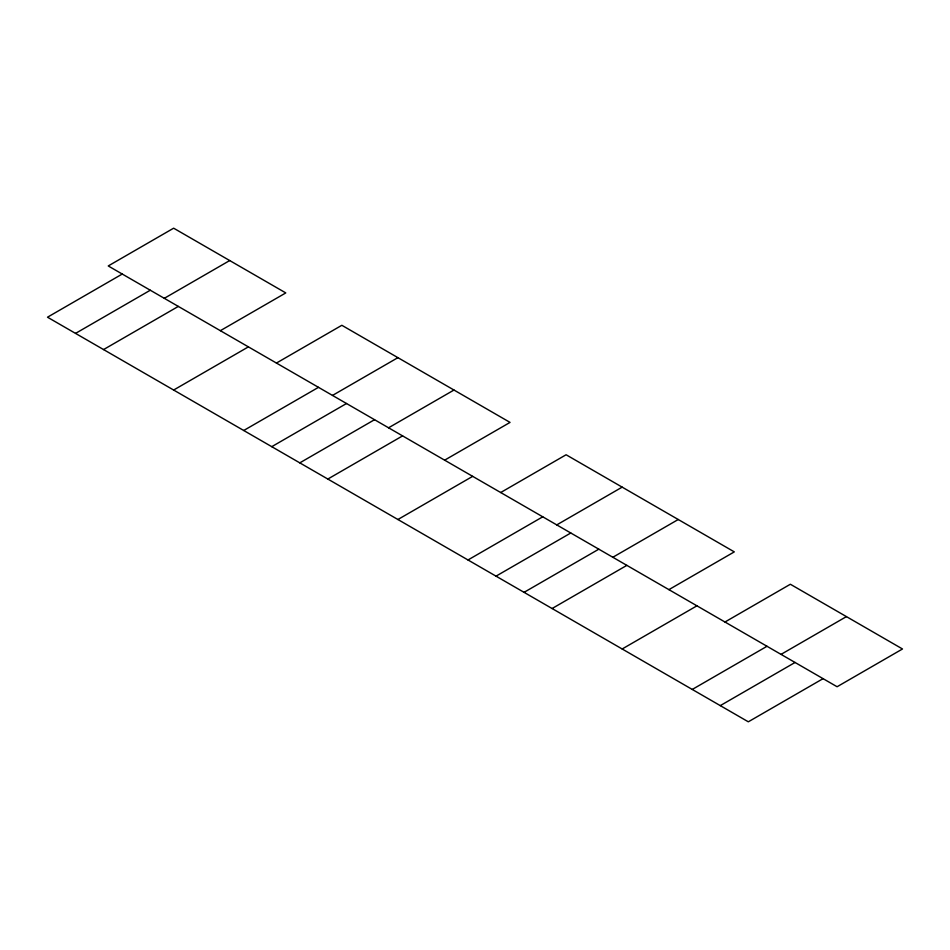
<?xml version="1.0" encoding="UTF-8"?>
<svg xmlns="http://www.w3.org/2000/svg" width="950" height="950" viewBox="0 0 950 950"><rect width="100%" height="100%" fill="white"/><g stroke="black" fill="none" stroke-linecap="round" stroke-linejoin="round"><path stroke-width="1.43" d="M122.253 274.039L47.5 317.205L748.315 721.81L823.068 678.656M75.537 333.391L150.29 290.225M164.303 298.324L229.71 260.549M103.562 349.564L178.315 306.411M220.364 330.683L285.784 292.921L173.648 228.19L108.241 265.952L837.092 686.743L902.5 648.981L790.364 584.25L724.957 622.012M173.648 390.034L248.401 346.869M276.438 363.054L341.846 325.292L510.043 422.406L444.636 460.168M243.734 430.492L318.488 387.339M332.5 395.426L397.907 357.663M271.759 446.678L346.512 403.512M299.796 462.864L374.549 419.698M388.562 427.797L453.981 390.034M327.833 479.049L402.586 435.884M397.907 519.508L472.661 476.354M500.697 492.527L566.105 454.765L734.303 551.879L668.895 589.641M467.994 559.966L542.747 516.812M556.759 524.899L622.167 487.136M496.019 576.151L570.784 532.997M524.056 592.337L598.809 549.183M612.833 557.27L678.241 519.508M552.092 608.523L626.846 565.369M622.167 648.981L696.932 605.827M692.253 689.451L767.006 646.285M781.019 654.384L846.438 616.609M720.29 705.624L795.043 662.471"/></g></svg>
